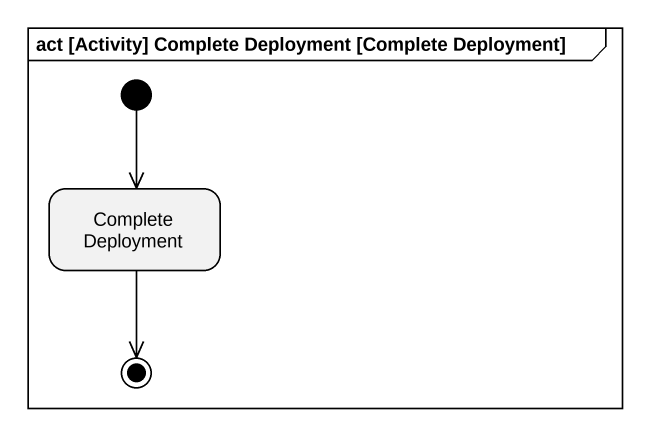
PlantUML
@startuml
mainframe act [Activity] Complete Deployment [Complete Deployment]
hide empty description
state "Complete Deployment" as Complete_Deployment
[*] --> Complete_Deployment
Complete_Deployment --> [*]
@enduml
